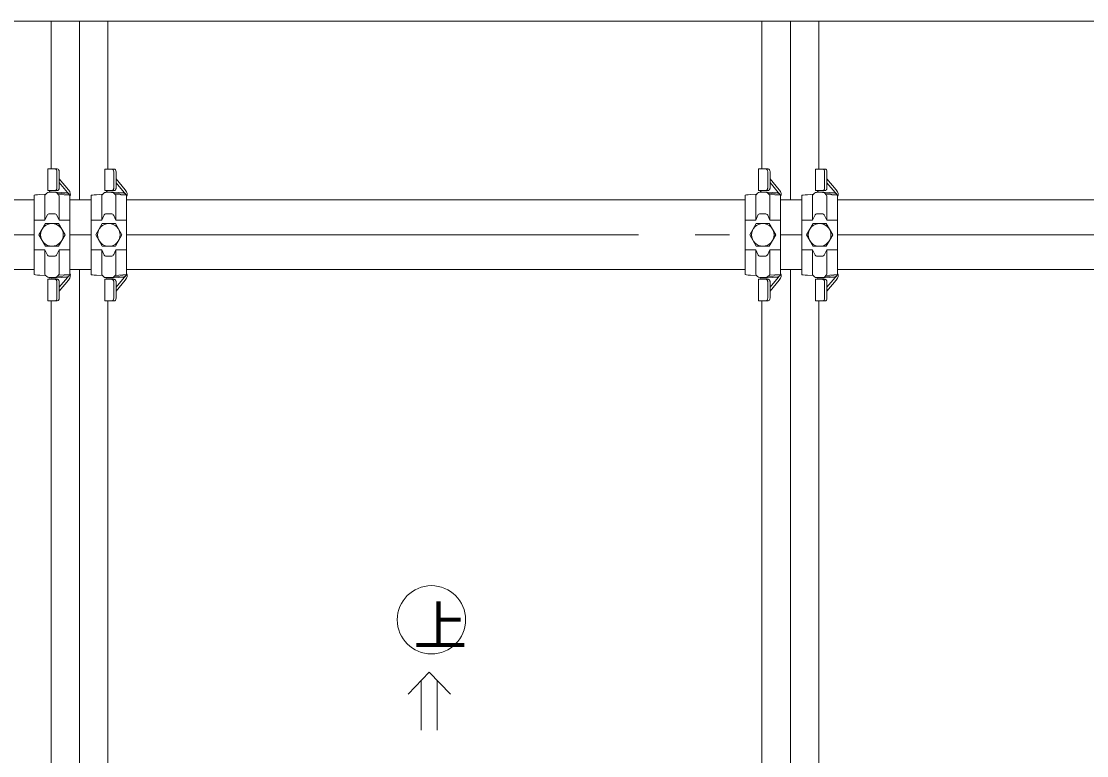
# Model space of a CAD drawing. Units: millimetres, scale not verified. Extents: x -10062 to 10062, y -6938 to 6938.
# Drawn here: x 5662 to 6411, y -887 to -370 of the extents above; entities that cross this region are included whole.
import ezdxf
from ezdxf.enums import TextEntityAlignment as Align

# ---------------------------------------------------------------- set-up
doc = ezdxf.new("R2010")
doc.units = ezdxf.units.MM
doc.header["$LTSCALE"] = 40
doc.linetypes.add('DASHED1', pattern=[1.8, 1.2, -0.6])
doc.linetypes.add('DOUBLE_CHAIN2', pattern=[12.8, 9, -1, 0.6, -0.6, 0.6, -1])
for name, color, linetype, lineweight in [('0-1_(3m)標準ｱﾄﾞﾌﾗッﾄ', 4, 'Continuous', 5), ('1-3_KANAGU', 2, 'Continuous', 9), ('1-8_ｱﾄﾞﾌﾗッﾄ', 7, 'Continuous', 9), ('1-B_仮囲い', 7, 'Continuous', 9)]:
    doc.layers.add(name, color=color, linetype=linetype, lineweight=lineweight)
doc.styles.add('@ＭＳ ゴシック', font='')
doc.styles.get('@ＭＳ ゴシック').set_extended_font_data('@MS Gothic')

msp = doc.modelspace()

# ---------------------------------------------------------------- linework, layer by layer
at = {"layer": '0-1_(3m)標準ｱﾄﾞﾌﾗッﾄ', "color": 7, "lineweight": 9}
for p, q in [((5682.81, -370.16), (5682.81, -474.05)), ((5702.81, -370.16), (5702.81, -495.86)), ((5722.81, -370.16), (5722.81, -474.1)), ((6182.81, -370.16), (6182.81, -474.05)), ((6202.81, -370.16), (6202.81, -495.86)), ((6222.81, -370.16), (6222.81, -474.1)), ((5702.81, -544.76), (5702.81, -1845.88)), ((6202.81, -544.76), (6202.81, -1845.88)), ((5682.81, -566.87), (5682.81, -1824.1)), ((5722.81, -566.92), (5722.81, -1824.15)), ((6182.81, -566.87), (6182.81, -1824.1)), ((6222.81, -566.92), (6222.81, -1824.15))]:
    msp.add_line(p, q, dxfattribs=at)
at = {"layer": '1-3_KANAGU'}
for p, q in [((5680.51, -474.04), (5687.12, -474.04)), ((5680.51, -489.25), (5680.51, -474.04)), ((5686.91, -476.04), (5686.91, -478.97)), ((5688.54, -476.04), (5688.54, -480.92)), ((5720.51, -474.1), (5727.12, -474.1)), ((5720.51, -489.3), (5720.51, -474.1)), ((5726.91, -476.1), (5726.91, -479.02)), ((5728.54, -476.1), (5728.54, -480.98)), ((6180.51, -474.04), (6187.12, -474.04)), ((6180.51, -489.25), (6180.51, -474.04)), ((6186.91, -476.04), (6186.91, -478.97)), ((6188.54, -476.04), (6188.54, -480.92)), ((6220.51, -474.1), (6227.12, -474.1)), ((6220.51, -489.3), (6220.51, -474.1)), ((6226.91, -476.1), (6226.91, -479.02)), ((6228.54, -476.1), (6228.54, -480.98)), ((5695.02, -488.71), (5688.54, -480.92)), ((5694.29, -490.59), (5688.54, -483.68)), ((5735.02, -488.77), (5728.54, -480.98)), ((5734.29, -490.64), (5728.54, -483.74)), ((6195.02, -488.71), (6188.54, -480.92)), ((6194.29, -490.59), (6188.54, -483.68)), ((6235.02, -488.77), (6228.54, -480.98)), ((6234.29, -490.64), (6228.54, -483.74)), ((5670.91, -548.31), (5670.91, -492.6)), ((5674.84, -492.1), (5679.04, -491.85)), ((5678.41, -492.88), (5678.41, -509.99)), ((5679.81, -491.1), (5678.72, -492.16)), ((5680.51, -489.25), (5681.02, -489.25)), ((5682.79, -490.08), (5693.69, -490.78)), ((5687.01, -491.1), (5688.1, -492.16)), ((5687.07, -491.16), (5695.28, -491.69)), ((5687.96, -492.02), (5695.91, -492.53)), ((5688.41, -492.88), (5688.41, -509.99)), ((5695.91, -548.34), (5695.91, -492.53)), ((5710.91, -548.36), (5710.91, -492.66)), ((5714.84, -492.16), (5719.04, -491.9)), ((5718.41, -492.93), (5718.41, -510.04)), ((5719.81, -491.15), (5718.72, -492.21)), ((5720.51, -489.3), (5721.02, -489.3)), ((5722.79, -490.14), (5733.69, -490.84)), ((5727.01, -491.15), (5728.1, -492.21)), ((5727.07, -491.22), (5735.28, -491.75)), ((5727.96, -492.08), (5735.91, -492.59)), ((5728.41, -492.93), (5728.41, -510.04)), ((5735.91, -548.4), (5735.91, -492.59)), ((6170.91, -548.31), (6170.91, -492.6)), ((6174.84, -492.1), (6179.04, -491.85)), ((6178.41, -492.88), (6178.41, -509.99)), ((6179.81, -491.1), (6178.72, -492.16)), ((6180.51, -489.25), (6181.02, -489.25)), ((6182.79, -490.08), (6193.69, -490.78)), ((6187.01, -491.1), (6188.1, -492.16)), ((6187.07, -491.16), (6195.28, -491.69)), ((6187.96, -492.02), (6195.91, -492.53)), ((6188.41, -492.88), (6188.41, -509.99)), ((6195.91, -548.34), (6195.91, -492.53)), ((6210.91, -548.36), (6210.91, -492.66)), ((6214.84, -492.16), (6219.04, -491.9)), ((6218.41, -492.93), (6218.41, -510.04)), ((6219.81, -491.15), (6218.72, -492.21)), ((6220.51, -489.3), (6221.02, -489.3)), ((6222.79, -490.14), (6233.69, -490.84)), ((6227.01, -491.15), (6228.1, -492.21)), ((6227.07, -491.22), (6235.28, -491.75)), ((6227.96, -492.08), (6235.91, -492.59)), ((6228.41, -492.93), (6228.41, -510.04)), ((6235.91, -548.4), (6235.91, -492.59)), ((5679.94, -506.68), (5678.41, -509.99)), ((5681.76, -505.52), (5685.06, -505.52)), ((5719.94, -506.74), (5718.41, -510.04)), ((5721.76, -505.58), (5725.06, -505.58)), ((6179.94, -506.68), (6178.41, -509.99)), ((6181.76, -505.52), (6185.06, -505.52)), ((6219.94, -506.74), (6218.41, -510.04)), ((6221.76, -505.58), (6225.06, -505.58)), ((5670.91, -509.99), (5678.41, -509.99)), ((5710.91, -510.04), (5718.41, -510.04)), ((6170.91, -509.99), (6178.41, -509.99)), ((6210.91, -510.04), (6218.41, -510.04)), ((5670.91, -530.92), (5678.41, -530.92)), ((5679.94, -534.23), (5678.41, -530.92)), ((5678.41, -548.04), (5678.41, -530.92)), ((5688.41, -548.04), (5688.41, -530.92)), ((5710.91, -530.98), (5718.41, -530.98)), ((5719.94, -534.29), (5718.41, -530.98)), ((5718.41, -548.09), (5718.41, -530.98)), ((5728.41, -548.09), (5728.41, -530.98)), ((6170.91, -530.92), (6178.41, -530.92)), ((6179.94, -534.23), (6178.41, -530.92)), ((6178.41, -548.04), (6178.41, -530.92)), ((6188.41, -548.04), (6188.41, -530.92)), ((6210.91, -530.98), (6218.41, -530.98)), ((6219.94, -534.29), (6218.41, -530.98)), ((6218.41, -548.09), (6218.41, -530.98)), ((6228.41, -548.09), (6228.41, -530.98)), ((5681.76, -535.39), (5685.06, -535.39)), ((5721.76, -535.45), (5725.06, -535.45)), ((6181.76, -535.39), (6185.06, -535.39)), ((6221.76, -535.45), (6225.06, -535.45)), ((5674.84, -548.81), (5679.04, -549.06)), ((5679.81, -549.82), (5678.72, -548.76)), ((5680.51, -551.66), (5681.02, -551.66)), ((5680.51, -551.66), (5680.51, -566.86)), ((5682.79, -550.83), (5693.69, -550.12)), ((5687.01, -549.82), (5688.1, -548.76)), ((5687.07, -549.75), (5695.28, -549.22)), ((5687.96, -548.89), (5695.91, -548.38)), ((5694.29, -550.32), (5688.54, -557.23)), ((5695.02, -552.2), (5688.54, -559.99)), ((5714.84, -548.86), (5719.04, -549.12)), ((5719.81, -549.87), (5718.72, -548.81)), ((5720.51, -551.72), (5721.02, -551.72)), ((5720.51, -551.72), (5720.51, -566.92)), ((5722.79, -550.89), (5733.69, -550.18)), ((5727.01, -549.87), (5728.1, -548.81)), ((5727.07, -549.81), (5735.28, -549.28)), ((5727.96, -548.95), (5735.91, -548.44)), ((5734.29, -550.38), (5728.54, -557.29)), ((5735.02, -552.26), (5728.54, -560.05)), ((6174.84, -548.81), (6179.04, -549.06)), ((6179.81, -549.82), (6178.72, -548.76)), ((6180.51, -551.66), (6181.02, -551.66)), ((6180.51, -551.66), (6180.51, -566.86)), ((6182.79, -550.83), (6193.69, -550.12)), ((6187.01, -549.82), (6188.1, -548.76)), ((6187.07, -549.75), (6195.28, -549.22)), ((6187.96, -548.89), (6195.91, -548.38)), ((6194.29, -550.32), (6188.54, -557.23)), ((6195.02, -552.2), (6188.54, -559.99)), ((6214.84, -548.86), (6219.04, -549.12)), ((6219.81, -549.87), (6218.72, -548.81)), ((6220.51, -551.72), (6221.02, -551.72)), ((6220.51, -551.72), (6220.51, -566.92)), ((6222.79, -550.89), (6233.69, -550.18)), ((6227.01, -549.87), (6228.1, -548.81)), ((6227.07, -549.81), (6235.28, -549.28)), ((6227.96, -548.95), (6235.91, -548.44)), ((6234.29, -550.38), (6228.54, -557.29)), ((6235.02, -552.26), (6228.54, -560.05)), ((5686.91, -564.86), (5686.91, -561.94)), ((5688.54, -564.86), (5688.54, -559.99)), ((5726.91, -564.92), (5726.91, -562)), ((5728.54, -564.92), (5728.54, -560.05)), ((6186.91, -564.86), (6186.91, -561.94)), ((6188.54, -564.86), (6188.54, -559.99)), ((6226.91, -564.92), (6226.91, -562)), ((6228.54, -564.92), (6228.54, -560.05)), ((5680.51, -566.86), (5687.12, -566.86)), ((5720.51, -566.92), (5727.12, -566.92)), ((6180.51, -566.86), (6187.12, -566.86)), ((6220.51, -566.92), (6227.12, -566.92))]:
    msp.add_line(p, q, dxfattribs=at)
at = {"layer": '1-3_KANAGU', "linetype": 'DASHED1'}
for p, q in [((5686.91, -478.97), (5686.91, -487.25)), ((5726.91, -479.02), (5726.91, -487.3)), ((6186.91, -478.97), (6186.91, -487.25)), ((6226.91, -479.02), (6226.91, -487.3)), ((5688.54, -480.92), (5688.54, -487.25)), ((5728.54, -480.98), (5728.54, -487.3)), ((6188.54, -480.92), (6188.54, -487.25)), ((6228.54, -480.98), (6228.54, -487.3)), ((5681.02, -489.25), (5687.12, -489.25)), ((5721.02, -489.3), (5727.12, -489.3)), ((6181.02, -489.25), (6187.12, -489.25)), ((6221.02, -489.3), (6227.12, -489.3)), ((5681.02, -551.66), (5687.12, -551.66)), ((5686.91, -561.94), (5686.91, -553.66)), ((5688.54, -559.99), (5688.54, -553.66)), ((5721.02, -551.72), (5727.12, -551.72)), ((5726.91, -562), (5726.91, -553.72)), ((5728.54, -560.05), (5728.54, -553.72)), ((6181.02, -551.66), (6187.12, -551.66)), ((6186.91, -561.94), (6186.91, -553.66)), ((6188.54, -559.99), (6188.54, -553.66)), ((6221.02, -551.72), (6227.12, -551.72)), ((6226.91, -562), (6226.91, -553.72)), ((6228.54, -560.05), (6228.54, -553.72))]:
    msp.add_line(p, q, dxfattribs=at)
at = {"layer": '1-3_KANAGU', "color": 4, "lineweight": 5}
for p, q in [((5674.21, -520.46), (5678.81, -512.49)), ((5678.81, -512.49), (5688.01, -512.49)), ((5688.01, -512.49), (5692.61, -520.46)), ((5714.21, -520.51), (5718.81, -512.54)), ((5718.81, -512.54), (5728.01, -512.54)), ((5728.01, -512.54), (5732.61, -520.51)), ((6174.21, -520.46), (6178.81, -512.49)), ((6178.81, -512.49), (6188.01, -512.49)), ((6188.01, -512.49), (6192.61, -520.46)), ((6214.21, -520.51), (6218.81, -512.54)), ((6218.81, -512.54), (6228.01, -512.54)), ((6228.01, -512.54), (6232.61, -520.51)), ((5678.81, -528.42), (5674.21, -520.46)), ((5692.61, -520.46), (5688.01, -528.42)), ((5718.81, -528.48), (5714.21, -520.51)), ((5732.61, -520.51), (5728.01, -528.48)), ((6178.81, -528.42), (6174.21, -520.46)), ((6192.61, -520.46), (6188.01, -528.42)), ((6218.81, -528.48), (6214.21, -520.51)), ((6232.61, -520.51), (6228.01, -528.48)), ((5688.01, -528.42), (5678.81, -528.42)), ((5728.01, -528.48), (5718.81, -528.48)), ((6188.01, -528.42), (6178.81, -528.42)), ((6228.01, -528.48), (6218.81, -528.48))]:
    msp.add_line(p, q, dxfattribs=at)
at = {"layer": '1-3_KANAGU'}
for points in [[(5686.88, -506.68), (5688.41, -509.99), (5695.91, -509.99)], [(5726.88, -506.74), (5728.41, -510.04), (5735.91, -510.04)], [(6186.88, -506.68), (6188.41, -509.99), (6195.91, -509.99)], [(6226.88, -506.74), (6228.41, -510.04), (6235.91, -510.04)], [(5686.88, -534.23), (5688.41, -530.92), (5695.91, -530.92)], [(5726.88, -534.29), (5728.41, -530.98), (5735.91, -530.98)], [(6186.88, -534.23), (6188.41, -530.92), (6195.91, -530.92)], [(6226.88, -534.29), (6228.41, -530.98), (6235.91, -530.98)]]:
    msp.add_lwpolyline(points, dxfattribs=at)
at = {"layer": '1-3_KANAGU', "color": 4, "lineweight": 5}
for centre in [(5683.41, -520.46), (5723.41, -520.51), (6183.41, -520.46), (6223.41, -520.51)]:
    msp.add_circle(centre, 7.97, dxfattribs=at)
at = {"layer": '1-3_KANAGU'}
for centre, radius, start, end in [((5679.41, -492.88), 1, 134.006, 180), ((5681.41, -492.75), 2.3, 93.937, 134.006), ((5681.02, -490.48), 1.24, 2.469, 90), ((5685.41, -492.75), 2.3, 45.994, 89.995), ((5687.41, -492.88), 1, 0, 45.994), ((5719.41, -492.93), 1, 134.006, 180), ((5721.41, -492.81), 2.3, 93.937, 134.006), ((5721.02, -490.54), 1.24, 2.469, 90), ((5725.41, -492.81), 2.3, 45.994, 89.995), ((5727.41, -492.93), 1, 0, 45.994), ((6179.41, -492.88), 1, 134.006, 180), ((6181.41, -492.75), 2.3, 93.937, 134.006), ((6181.02, -490.48), 1.24, 2.469, 90), ((6185.41, -492.75), 2.3, 45.994, 89.995), ((6187.41, -492.88), 1, 0, 45.994), ((6219.41, -492.93), 1, 134.006, 180), ((6221.41, -492.81), 2.3, 93.937, 134.006), ((6221.02, -490.54), 1.24, 2.469, 90), ((6225.41, -492.81), 2.3, 45.994, 89.995), ((6227.41, -492.93), 1, 0, 45.994), ((5681.76, -507.52), 2, 90, 155.142), ((5685.06, -507.52), 2, 24.858, 90), ((5721.76, -507.58), 2, 90, 155.142), ((5725.06, -507.58), 2, 24.858, 90), ((6181.76, -507.52), 2, 90, 155.142), ((6185.06, -507.52), 2, 24.858, 90), ((6221.76, -507.58), 2, 90, 155.142), ((6225.06, -507.58), 2, 24.858, 90), ((5681.76, -533.39), 2, 204.858, 270), ((5685.06, -533.39), 2, 270, 335.142), ((5721.76, -533.45), 2, 204.858, 270), ((5725.06, -533.45), 2, 270, 335.142), ((6181.76, -533.39), 2, 204.858, 270), ((6185.06, -533.39), 2, 270, 335.142), ((6221.76, -533.45), 2, 204.858, 270), ((6225.06, -533.45), 2, 270, 335.142), ((5679.41, -548.04), 1, 180, 225.994), ((5681.41, -548.16), 2.3, 225.994, 266.063), ((5681.02, -550.43), 1.24, 270, 357.531), ((5685.41, -548.16), 2.3, 270.005, 314.006), ((5687.41, -548.04), 1, 314.006, 0), ((5719.41, -548.09), 1, 180, 225.994), ((5721.41, -548.22), 2.3, 225.994, 266.063), ((5721.02, -550.48), 1.24, 270, 357.531), ((5725.41, -548.22), 2.3, 270.005, 314.006), ((5727.41, -548.09), 1, 314.006, 0), ((6179.41, -548.04), 1, 180, 225.994), ((6181.41, -548.16), 2.3, 225.994, 266.063), ((6181.02, -550.43), 1.24, 270, 357.531), ((6185.41, -548.16), 2.3, 270.005, 314.006), ((6187.41, -548.04), 1, 314.006, 0), ((6219.41, -548.09), 1, 180, 225.994), ((6221.41, -548.22), 2.3, 225.994, 266.063), ((6221.02, -550.48), 1.24, 270, 357.531), ((6225.41, -548.22), 2.3, 270.005, 314.006), ((6227.41, -548.09), 1, 314.006, 0)]:
    msp.add_arc(centre, radius, start, end, dxfattribs=at)
for centre, major_axis, ratio, start_param, end_param in [((5685.5, -476.04), (0, 2), 0.707001, 4.712389, 6.283185), ((5687.12, -476.04), (0, 2), 0.707001, 4.712389, 6.283185), ((5725.5, -476.1), (0, 2), 0.707001, 4.712389, 6.283185), ((5727.12, -476.1), (0, 2), 0.707001, 4.712389, 6.283185), ((6185.5, -476.04), (0, 2), 0.707001, 4.712389, 6.283185), ((6187.12, -476.04), (0, 2), 0.707001, 4.712389, 6.283185), ((6225.5, -476.1), (0, 2), 0.707001, 4.712389, 6.283185), ((6227.12, -476.1), (0, 2), 0.707001, 4.712389, 6.283185), ((5700.91, -492.6), (-30, 0), 0.033603, 5.765587, 6.283185), ((5683.41, -490.52), (-2.93, 0), 0.034045, 3.960841, 5.540429), ((5694.16, -490.78), (1.74, -1.85), 0.087542, 0, 1.591424), ((5692.08, -490.38), (3.75, -3.22), 0.663063, 0.040152, 1.33633), ((5740.91, -492.66), (-30, 0), 0.033603, 5.765587, 6.283185), ((5723.41, -490.58), (-2.93, 0), 0.034045, 3.960841, 5.540429), ((5734.16, -490.84), (1.74, -1.85), 0.087542, 0, 1.591424), ((5732.08, -490.44), (3.75, -3.22), 0.663063, 0.040152, 1.33633), ((6200.91, -492.6), (-30, 0), 0.033603, 5.765587, 6.283185), ((6183.41, -490.52), (-2.93, 0), 0.034045, 3.960841, 5.540429), ((6194.16, -490.78), (1.74, -1.85), 0.087542, 0, 1.591424), ((6192.08, -490.38), (3.75, -3.22), 0.663063, 0.040152, 1.33633), ((6240.91, -492.66), (-30, 0), 0.033603, 5.765587, 6.283185), ((6223.41, -490.58), (-2.93, 0), 0.034045, 3.960841, 5.540429), ((6234.16, -490.84), (1.74, -1.85), 0.087542, 0, 1.591424), ((6232.08, -490.44), (3.75, -3.22), 0.663063, 0.040152, 1.33633), ((5700.91, -548.31), (-30, 0), 0.033604, 6.283185, 6.800777), ((5683.41, -550.39), (-2.93, 0), 0.034055, 0.742708, 2.322385), ((5694.16, -550.13), (1.74, 1.85), 0.087549, 4.691762, 6.283185), ((5692.08, -550.53), (3.75, 3.22), 0.663063, 4.946855, 6.243033), ((5740.91, -548.36), (-30, 0), 0.033604, 6.283185, 6.800777), ((5723.41, -550.44), (-2.93, 0), 0.034055, 0.742708, 2.322385), ((5734.16, -550.19), (1.74, 1.85), 0.087549, 4.691762, 6.283185), ((5732.08, -550.59), (3.75, 3.22), 0.663063, 4.946855, 6.243033), ((6200.91, -548.31), (-30, 0), 0.033604, 6.283185, 6.800777), ((6183.41, -550.39), (-2.93, 0), 0.034055, 0.742708, 2.322385), ((6194.16, -550.13), (1.74, 1.85), 0.087549, 4.691762, 6.283185), ((6192.08, -550.53), (3.75, 3.22), 0.663063, 4.946855, 6.243033), ((6240.91, -548.36), (-30, 0), 0.033604, 6.283185, 6.800777), ((6223.41, -550.44), (-2.93, 0), 0.034055, 0.742708, 2.322385), ((6234.16, -550.19), (1.74, 1.85), 0.087549, 4.691762, 6.283185), ((6232.08, -550.59), (3.75, 3.22), 0.663063, 4.946855, 6.243033), ((5685.5, -564.86), (0, 2), 0.707001, 3.141593, 4.712389), ((5687.12, -564.86), (0, 2), 0.707001, 3.141593, 4.712389), ((5725.5, -564.92), (0, 2), 0.707001, 3.141593, 4.712389), ((5727.12, -564.92), (0, 2), 0.707001, 3.141593, 4.712389), ((6185.5, -564.86), (0, 2), 0.707001, 3.141593, 4.712389), ((6187.12, -564.86), (0, 2), 0.707001, 3.141593, 4.712389), ((6225.5, -564.92), (0, 2), 0.707001, 3.141593, 4.712389), ((6227.12, -564.92), (0, 2), 0.707001, 3.141593, 4.712389)]:
    msp.add_ellipse(centre, major_axis=major_axis, ratio=ratio, start_param=start_param, end_param=end_param, dxfattribs=at)
at = {"layer": '1-3_KANAGU', "linetype": 'DASHED1'}
for centre, start_param, end_param in [((5685.5, -487.25), 3.141593, 4.712389), ((5687.12, -487.25), 3.141593, 4.712389), ((5725.5, -487.3), 3.141593, 4.712389), ((5727.12, -487.3), 3.141593, 4.712389), ((6185.5, -487.25), 3.141593, 4.712389), ((6187.12, -487.25), 3.141593, 4.712389), ((6225.5, -487.3), 3.141593, 4.712389), ((6227.12, -487.3), 3.141593, 4.712389), ((5685.5, -553.66), 4.712389, 6.283185), ((5687.12, -553.66), 4.712389, 6.283185), ((5725.5, -553.72), 4.712389, 6.283185), ((5727.12, -553.72), 4.712389, 6.283185), ((6185.5, -553.66), 4.712389, 6.283185), ((6187.12, -553.66), 4.712389, 6.283185), ((6225.5, -553.72), 4.712389, 6.283185), ((6227.12, -553.72), 4.712389, 6.283185)]:
    msp.add_ellipse(centre, major_axis=(0, 2), ratio=0.707001, start_param=start_param, end_param=end_param, dxfattribs=at)
at = {"layer": '1-8_ｱﾄﾞﾌﾗッﾄ'}
for p, q in [((5702.81, -370.16), (5202.81, -370.16)), ((6202.81, -370.16), (5702.81, -370.16)), ((6702.81, -370.16), (6202.81, -370.16))]:
    msp.add_line(p, q, dxfattribs=at)
at = {"layer": '1-B_仮囲い'}
for p, q in [((5235.91, -495.86), (5670.91, -495.86)), ((5695.91, -495.86), (5710.91, -495.86)), ((5735.91, -495.86), (6170.91, -495.86)), ((6195.91, -495.86), (6210.91, -495.86)), ((6235.91, -495.86), (6670.91, -495.86)), ((5695.91, -520.44), (5710.91, -520.44)), ((5235.91, -544.76), (5670.91, -544.76)), ((5695.91, -544.76), (5710.91, -544.76)), ((5735.91, -544.76), (6170.91, -544.76)), ((6195.91, -544.76), (6210.91, -544.76)), ((6235.91, -544.76), (6670.91, -544.76)), ((5948.81, -828.06), (5933.89, -843.74)), ((5948.81, -828.06), (5963.73, -843.74)), ((5943.13, -833.83), (5943.13, -869.05)), ((5954.49, -833.83), (5954.49, -869.05))]:
    msp.add_line(p, q, dxfattribs=at)
at = {"layer": '1-B_仮囲い', "linetype": 'DOUBLE_CHAIN2'}
for p, q in [((5327, -520.44), (5670.91, -520.46)), ((5735.91, -520.5), (6170.91, -520.46)), ((6195.91, -520.44), (6210.91, -520.44)), ((6235.91, -520.5), (6670.91, -520.46))]:
    msp.add_line(p, q, dxfattribs=at)
at = {"layer": '1-B_仮囲い'}
msp.add_circle((5950.35, -791.29), 24.02, dxfattribs=at)

# ---------------------------------------------------------------- texts
at = {"layer": '1-B_仮囲い', "style": '@ＭＳ ゴシック'}
msp.add_text('上', height=27.59, rotation=270, dxfattribs=at).set_placement((5933.93, -776.18), align=Align.BOTTOM_LEFT)

doc.saveas('drawing.dxf')
